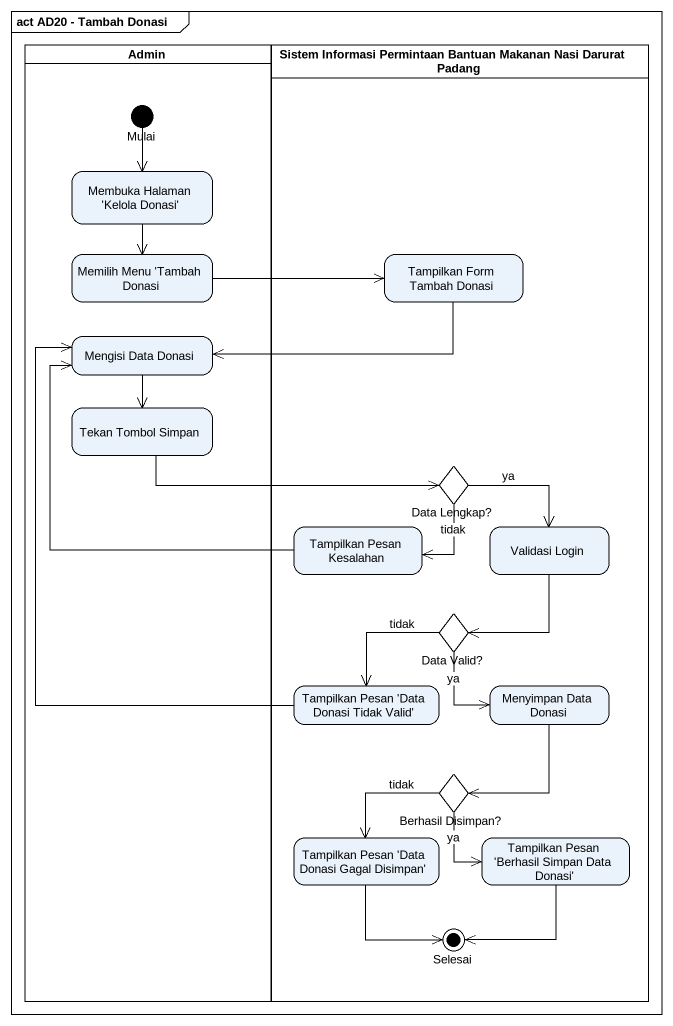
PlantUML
@startuml
mainframe act AD20 - Tambah Donasi
hide empty description
state Admin <<partition>> {
  state Mulai <<start>>
  state "Membuka Halaman 'Kelola Donasi'" as Membuka_Halaman_Kelola
  state "Memilih Menu 'Tambah Donasi" as Memilih_Menu_Tambah_Donasi
  state "Mengisi Data Donasi" as Mengisi_Data_Donasi
  state "Tekan Tombol Simpan" as Tekan_Tombol_Simpan
}
state "Sistem Informasi Permintaan Bantuan Makanan Nasi Darurat Padang" as Sistem_Informasi_Permintaan <<partition>> {
  state "Tampilkan Form Tambah Donasi" as Tampilkan_Form_Tambah_Donasi
  state "Data Lengkap?" as Data_Lengkap <<choice>>
  state "Tampilkan Pesan Kesalahan" as Tampilkan_Pesan_Kesalahan
  state "Validasi Login" as Validasi_Login
  state "Data Valid?" as Data_Valid <<choice>>
  state "Tampilkan Pesan 'Data Donasi Tidak Valid'" as Tampilkan_Pesan_Data_Donasi
  state "Menyimpan Data Donasi" as Menyimpan_Data_Donasi
  state "Berhasil Disimpan?" as Berhasil_Disimpan <<choice>>
  state "Tampilkan Pesan 'Data Donasi Gagal Disimpan'" as Tampilkan_Pesan_Data_Donasi_2
  state "Tampilkan Pesan 'Berhasil Simpan Data Donasi'" as Tampilkan_Pesan_Berhasil
  state Selesai <<end>>
}
Mulai --> Membuka_Halaman_Kelola
Membuka_Halaman_Kelola --> Memilih_Menu_Tambah_Donasi
Memilih_Menu_Tambah_Donasi -right-> Tampilkan_Form_Tambah_Donasi
Tampilkan_Form_Tambah_Donasi -left-> Mengisi_Data_Donasi
Mengisi_Data_Donasi --> Tekan_Tombol_Simpan
Tekan_Tombol_Simpan -right-> Data_Lengkap
Data_Lengkap --> Tampilkan_Pesan_Kesalahan : tidak
Data_Lengkap --> Validasi_Login : ya
Tampilkan_Pesan_Kesalahan -up-> Mengisi_Data_Donasi
Validasi_Login --> Data_Valid
Data_Valid --> Tampilkan_Pesan_Data_Donasi : tidak
Data_Valid --> Menyimpan_Data_Donasi : ya
Tampilkan_Pesan_Data_Donasi -up-> Mengisi_Data_Donasi
Menyimpan_Data_Donasi --> Berhasil_Disimpan
Berhasil_Disimpan --> Tampilkan_Pesan_Data_Donasi_2 : tidak
Berhasil_Disimpan --> Tampilkan_Pesan_Berhasil : ya
Tampilkan_Pesan_Data_Donasi_2 --> Selesai
Tampilkan_Pesan_Berhasil --> Selesai
@enduml
